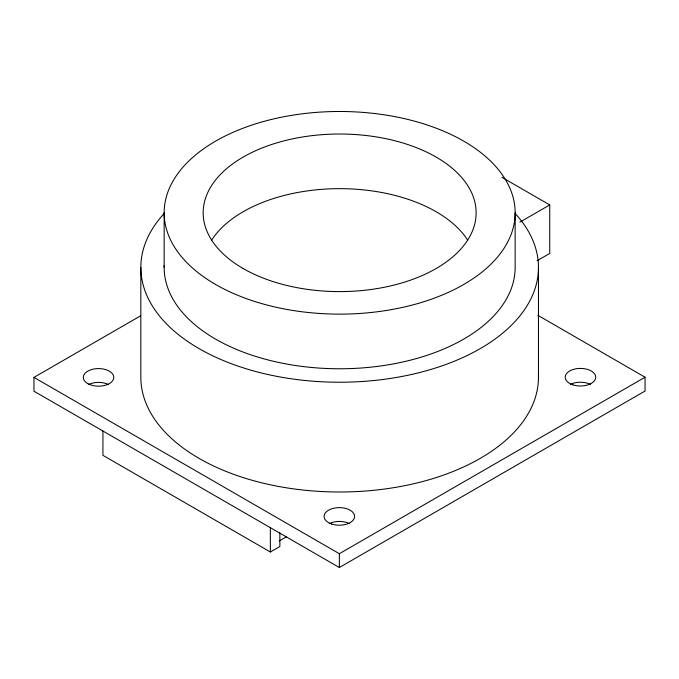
<?xml version="1.0" encoding="UTF-8"?>
<svg xmlns="http://www.w3.org/2000/svg" width="679" height="679" viewBox="0 0 679 679"><rect width="100%" height="100%" fill="white"/><g stroke="black" fill="none" stroke-linecap="round" stroke-linejoin="round"><path stroke-width="1.02" d="M537.751 315.26L645.05 377.21L645.05 391.019L339.347 567.517L33.95 391.197L33.95 377.388L140.443 315.905M519.893 222.16L549.744 204.931L549.744 253.437L537.081 260.744M279.29 540.934L286.555 536.741M102.936 431.029L102.936 455.337L270.352 551.993L279.858 546.51L279.858 532.769M33.95 377.388L339.347 553.708L645.05 377.21M501.968 177.346L549.744 204.931M538.472 267.45L538.472 377.21M515.149 212.807L515.149 267.45A175.496 101.324 0 0 1 337.904 368.765A175.496 101.324 0 0 1 164.191 265.43M339.347 553.708L339.347 567.517M270.352 527.685L270.352 551.993M164.157 212.807L164.157 267.45M140.833 267.45L140.833 377.21A198.82 114.785 0 0 0 341.435 491.995A198.82 114.785 0 0 0 538.439 375.156M211.585 240.239A136.471 78.789 0 0 1 339.653 188.66A136.471 78.789 0 0 1 467.729 240.239M570.394 384.399A15.252 8.802 0 0 1 590.509 384.399M329.29 523.602A15.252 8.802 0 0 1 349.405 523.602M515.616 214.021A198.82 114.785 0 0 1 339.653 382.235A198.82 114.785 0 0 1 163.69 214.021M88.491 384.577A15.252 8.802 0 0 1 108.606 384.577M243.15 268.519A136.471 78.789 0 0 0 471.472 233.203A136.471 78.789 0 0 0 304.336 136.7A136.471 78.789 0 0 0 243.15 268.519M215.557 284.45A175.496 101.324 0 0 0 509.174 239.033A175.496 101.324 0 0 0 294.228 114.938A175.496 101.324 0 0 0 215.557 284.45M572.83 384.832A15.252 8.802 0 0 0 595.704 377.21A15.252 8.802 0 0 0 572.83 369.588A15.252 8.802 0 0 0 572.83 384.832M331.725 524.035A15.252 8.802 0 0 0 354.599 516.413A15.252 8.802 0 0 0 331.725 508.792A15.252 8.802 0 0 0 331.725 524.035M87.761 383.61A15.252 8.802 0 0 0 113.274 379.663A15.252 8.802 0 0 0 94.602 368.884A15.252 8.802 0 0 0 87.761 383.61"/></g></svg>
